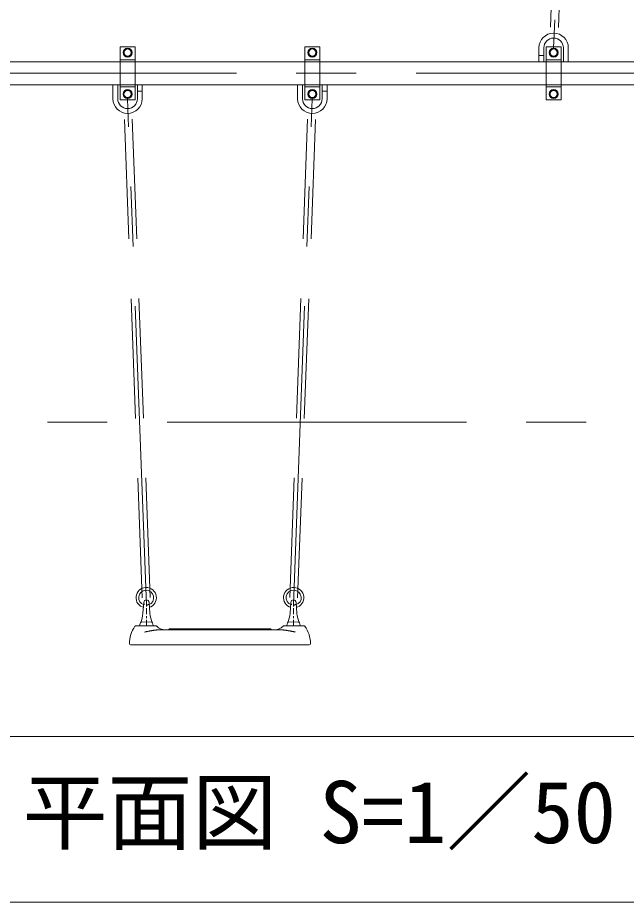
# Model space of a CAD drawing. Units: millimetres, scale not verified, with parts at other scales. Extents: x 0 to 420, y 0 to 297.
# Drawn here: x 64.22 to 96.51, y 171.29 to 218.22 of the extents above; entities that cross this region are included whole.
import ezdxf
from ezdxf.enums import TextEntityAlignment as Align

# ---------------------------------------------------------------- set-up
doc = ezdxf.new("R2010")
doc.units = ezdxf.units.MM
doc.header["$LTSCALE"] = 0.5
doc.linetypes.add('USER1', pattern=[50.8, 31.75, -6.35, 6.35, -6.35])
doc.linetypes.add('USER2', pattern=[19.05, 12.7, -6.35])
doc.layers.add('LY_5', color=2, linetype='Continuous', lineweight=18)
doc.styles.add('ＭＳ ゴシック', font='')
doc.styles.get('ＭＳ ゴシック').set_extended_font_data('MS Gothic')

# ---------------------------------------------------------------- blocks, each defined once
blk = doc.blocks.new('-005-MS_6')
at = {"color": 7, "linetype": 'USER1', "lineweight": 0}
for p, q in [((-195, 50), (-195, 119)), ((195, 50), (195, 119))]:
    blk.add_line(p, q, dxfattribs=at)
at = {"color": 7, "linetype": 'Continuous', "lineweight": 0}
for p, q in [((-201.98, 112.52), (-204.16, 83.49)), ((-188.02, 112.52), (-185.84, 83.49)), ((188.02, 112.52), (185.84, 83.49)), ((201.98, 112.52), (204.16, 83.49)), ((-223.71, 50), (-168.88, 50)), ((-183.25, 50), (-181.27, 50)), ((168.88, 50), (223.71, 50)), ((181.27, 50), (183.25, 50)), ((-199.64, 33.87), (-199.69, 33.86)), ((-198.67, 34.08), (-199.64, 33.87)), ((-197.69, 34.29), (-198.67, 34.08)), ((-196.72, 34.5), (-197.69, 34.29)), ((-195.74, 34.7), (-196.72, 34.5)), ((-194.77, 34.91), (-195.74, 34.7)), ((-193.79, 35.11), (-194.77, 34.91)), ((-192.82, 35.31), (-193.79, 35.11)), ((-191.84, 35.51), (-192.82, 35.31)), ((-190.86, 35.7), (-191.84, 35.51)), ((-189.89, 35.9), (-190.86, 35.7)), ((-188.92, 36.09), (-189.89, 35.9)), ((-187.94, 36.28), (-188.92, 36.09)), ((-186.97, 36.46), (-187.94, 36.28)), ((-185.99, 36.64), (-186.97, 36.46)), ((-185.02, 36.82), (-185.99, 36.64)), ((-184.04, 37), (-185.02, 36.82)), ((-183.06, 37.17), (-184.04, 37)), ((-182.09, 37.34), (-183.06, 37.17)), ((-181.34, 37.47), (-182.09, 37.34)), ((-180.6, 37.59), (-181.34, 37.47)), ((-179.86, 37.72), (-180.6, 37.59)), ((-179.12, 37.84), (-179.86, 37.72)), ((-178.37, 37.96), (-179.12, 37.84)), ((-177.63, 38.07), (-178.37, 37.96)), ((-176.89, 38.19), (-177.63, 38.07)), ((-176.15, 38.3), (-176.89, 38.19)), ((-175.4, 38.41), (-176.15, 38.3)), ((-174.66, 38.51), (-175.4, 38.41)), ((-173.92, 38.62), (-174.66, 38.51)), ((-173.18, 38.72), (-173.92, 38.62)), ((-172.44, 38.82), (-173.18, 38.72)), ((-171.7, 38.91), (-172.44, 38.82)), ((-170.96, 39.01), (-171.7, 38.91)), ((-170.23, 39.1), (-170.96, 39.01)), ((-169.49, 39.18), (-170.23, 39.1)), ((-168.75, 39.26), (-169.49, 39.18)), ((-168.08, 39.34), (-168.75, 39.26)), ((-167.4, 39.41), (-168.08, 39.34)), ((-166.53, 39.49), (-167.4, 39.41)), ((-165.65, 39.57), (-166.53, 39.49)), ((-164.78, 39.65), (-165.65, 39.57)), ((-163.91, 39.72), (-164.78, 39.65)), ((-163.04, 39.78), (-163.91, 39.72)), ((-162.17, 39.84), (-163.04, 39.78)), ((-161.3, 39.89), (-162.17, 39.84)), ((-160.44, 39.93), (-161.3, 39.89)), ((-159.57, 39.96), (-160.44, 39.93)), ((-158.71, 39.98), (-159.57, 39.96)), ((-157.85, 40), (-158.71, 39.98)), ((-156.99, 40), (-157.85, 40)), ((-156.99, 40), (156.99, 40)), ((-134.97, 41.67), (-135.22, 40.99)), ((-134.5, 42), (-129.48, 42)), ((-129.48, 42), (129.48, 42)), ((129.48, 42), (134.5, 42)), ((135.22, 40.99), (134.97, 41.67)), ((157.85, 39.99), (156.99, 40)), ((158.72, 39.98), (157.85, 39.99)), ((159.58, 39.96), (158.72, 39.98)), ((160.45, 39.93), (159.58, 39.96)), ((161.32, 39.88), (160.45, 39.93)), ((162.19, 39.84), (161.32, 39.88)), ((163.06, 39.78), (162.19, 39.84)), ((163.92, 39.72), (163.06, 39.78)), ((164.79, 39.65), (163.92, 39.72)), ((165.66, 39.57), (164.79, 39.65)), ((166.53, 39.49), (165.66, 39.57)), ((167.4, 39.41), (166.53, 39.49)), ((168.08, 39.34), (167.4, 39.41)), ((168.75, 39.26), (168.08, 39.34)), ((169.49, 39.18), (168.75, 39.26)), ((170.23, 39.1), (169.49, 39.18)), ((170.97, 39.01), (170.23, 39.1)), ((171.71, 38.91), (170.97, 39.01)), ((172.46, 38.82), (171.71, 38.91)), ((173.2, 38.72), (172.46, 38.82)), ((173.94, 38.62), (173.2, 38.72)), ((174.68, 38.51), (173.94, 38.62)), ((175.42, 38.41), (174.68, 38.51)), ((176.16, 38.3), (175.42, 38.41)), ((176.9, 38.18), (176.16, 38.3)), ((177.64, 38.07), (176.9, 38.18)), ((178.39, 37.95), (177.64, 38.07)), ((179.13, 37.84), (178.39, 37.95)), ((179.87, 37.72), (179.13, 37.84)), ((180.61, 37.59), (179.87, 37.72)), ((181.35, 37.47), (180.61, 37.59)), ((182.09, 37.34), (181.35, 37.47)), ((183.07, 37.17), (182.09, 37.34)), ((184.05, 37), (183.07, 37.17)), ((185.02, 36.82), (184.05, 37)), ((186, 36.64), (185.02, 36.82)), ((186.98, 36.46), (186, 36.64)), ((187.96, 36.27), (186.98, 36.46)), ((188.94, 36.08), (187.96, 36.27)), ((189.92, 35.89), (188.94, 36.08)), ((190.89, 35.7), (189.92, 35.89)), ((191.87, 35.5), (190.89, 35.7)), ((192.84, 35.31), (191.87, 35.5)), ((193.81, 35.11), (192.84, 35.31)), ((194.79, 34.91), (193.81, 35.11)), ((195.76, 34.7), (194.79, 34.91)), ((196.73, 34.5), (195.76, 34.7)), ((197.7, 34.29), (196.73, 34.5)), ((198.67, 34.08), (197.7, 34.29)), ((199.64, 33.87), (198.67, 34.08)), ((199.69, 33.86), (199.64, 33.87)), ((237, 0), (-237, 0))]:
    blk.add_line(p, q, dxfattribs=at)
at = {"color": 7, "linetype": 'Continuous', "lineweight": 18}
for p, q in [((-178.7, 50), (-211.3, 50)), ((-208.37, 60), (-195, 60.7)), ((-181.63, 60), (-195, 60.7)), ((178.7, 50), (211.3, 50)), ((181.63, 60), (195, 60.7)), ((208.37, 60), (195, 60.7))]:
    blk.add_line(p, q, dxfattribs=at)
at = {"color": 7, "linetype": 'Continuous', "lineweight": 0}
for centre, radius, start, end in [((-195, 112), 7, 4.29132, 175.70868), ((195, 112), 7, 4.29132, 175.70868), ((-273.96, 88.72), 70, 334.36621, 355.70868), ((-116.04, 88.72), 70, 184.29132, 205.63379), ((116.04, 88.72), 70, 334.36621, 355.70868), ((273.96, 88.72), 70, 184.29132, 205.63379), ((-160, 3), 80, 144.76558, 180), ((-223.71, 48), 2, 90, 144.76558), ((-195.76, 51.2), 16.74, 154.36621, 180), ((-194.24, 51.2), 16.74, 0, 24.97272), ((-168.88, 48), 2, 43.43254, 90), ((-145.64, 70), 30, 223.43254, 270), ((145.64, 70), 30, 270, 316.56746), ((168.88, 48), 2, 90, 136.56746), ((194.24, 51.2), 16.74, 155.02728, 180), ((195.76, 51.2), 16.74, 0, 25.63379), ((223.71, 48), 2, 35.23442, 90), ((160, 3), 80, 0, 35.23442), ((-136.63, 41.5), 1.5, 270, 340), ((-134.5, 41.5), 0.5, 90, 160), ((134.5, 41.5), 0.5, 20, 90), ((136.63, 41.5), 1.5, 200, 270), ((-237, 3), 3, 180, 270), ((237, 3), 3, 270, 0)]:
    blk.add_arc(centre, radius, start, end, dxfattribs=at)
at = {"color": 7, "linetype": 'USER2', "lineweight": 18}
for centre in [(-195, 112), (195, 112)]:
    blk.add_arc(centre, 7, 175.70868, 4.29132, dxfattribs=at)
at = {"color": 7, "linetype": 'Continuous', "lineweight": 18}
for centre, radius, start, end in [((-211.3, 51.2), 1.2, 180, 270), ((-208.22, 57), 3, 90, 155.02728), ((-181.78, 57), 3, 24.97272, 90), ((-178.7, 51.2), 1.2, 270, 0), ((178.7, 51.2), 1.2, 180, 270), ((181.78, 57), 3, 90, 155.02728), ((208.22, 57), 3, 24.97272, 90), ((211.3, 51.2), 1.2, 270, 0)]:
    blk.add_arc(centre, radius, start, end, dxfattribs=at)

msp = doc.modelspace()

# ---------------------------------------------------------------- linework, layer by layer
at = {"layer": 'LY_5', "color": 7, "linetype": 'USER1', "lineweight": 0}
for p, q in [((93.6545, 243.4856), (92.65, 216.6177)), ((59.95, 215.2677), (112.55, 215.2677)), ((71.0545, 187.0498), (70.05, 213.9177)), ((78.8455, 187.0498), (79.85, 213.9177)), ((46.75, 196.7677), (125.75, 196.7677))]:
    msp.add_line(p, q, dxfattribs=at)
at = {"layer": 'LY_5', "color": 7, "linetype": 'USER2', "lineweight": 0}
for p, q in [((93.4297, 243.0937), (92.4401, 216.6255)), ((93.8494, 243.078), (92.8599, 216.6098)), ((69.65, 215.8727), (70.45, 215.8727)), ((79.45, 215.8727), (80.25, 215.8727)), ((92.25, 215.8727), (93.05, 215.8727)), ((69.65, 214.6627), (70.45, 214.6627)), ((79.45, 214.6627), (80.25, 214.6627)), ((92.25, 214.6627), (93.05, 214.6627)), ((70.8297, 187.4417), (69.8401, 213.9098)), ((71.2494, 187.4574), (70.2599, 213.9255)), ((78.6506, 187.4574), (79.6401, 213.9255)), ((79.0703, 187.4417), (80.0599, 213.9098))]:
    msp.add_line(p, q, dxfattribs=at)
at = {"layer": 'LY_5'}
for p, q in [((69.65, 216.6677), (69.65, 213.8677)), ((69.65, 216.6677), (70.45, 216.6677)), ((70.0512, 216.5878), (69.8612, 216.4781)), ((69.8612, 216.4781), (69.8612, 216.2587)), ((70.2412, 216.4781), (70.0512, 216.5878)), ((70.2412, 216.2587), (70.2412, 216.4781)), ((70.45, 216.6677), (70.45, 213.8677)), ((79.45, 216.6677), (79.45, 213.8677)), ((79.45, 216.6677), (80.25, 216.6677)), ((79.8512, 216.5878), (79.6612, 216.4781)), ((79.6612, 216.4781), (79.6612, 216.2587)), ((80.0412, 216.4781), (79.8512, 216.5878)), ((80.0412, 216.2587), (80.0412, 216.4781)), ((80.25, 216.6677), (80.25, 213.8677)), ((91.87, 215.8727), (91.87, 216.6177)), ((92.13, 215.8727), (92.13, 216.6177)), ((92.25, 216.6677), (92.25, 213.8677)), ((92.25, 216.6677), (93.05, 216.6677)), ((92.6512, 216.5878), (92.4612, 216.4781)), ((92.4612, 216.4781), (92.4612, 216.2587)), ((92.8412, 216.4781), (92.6512, 216.5878)), ((92.8412, 216.2587), (92.8412, 216.4781)), ((93.05, 216.6677), (93.05, 213.8677)), ((93.17, 215.8727), (93.17, 216.6177)), ((93.43, 215.8727), (93.43, 216.6177)), ((69.6905, 215.9839), (70.4105, 215.9839)), ((69.8612, 216.2587), (70.0512, 216.149)), ((70.0512, 216.149), (70.2412, 216.2587)), ((79.4905, 215.9839), (80.2105, 215.9839)), ((79.6612, 216.2587), (79.8512, 216.149)), ((79.8512, 216.149), (80.0412, 216.2587)), ((92.13, 216.2177), (91.87, 216.2177)), ((92.2905, 215.9839), (93.0105, 215.9839)), ((92.4612, 216.2587), (92.6512, 216.149)), ((92.6512, 216.149), (92.8412, 216.2587)), ((69.27, 214.6627), (69.27, 213.9177)), ((69.53, 214.6627), (69.53, 213.9177)), ((69.69, 214.5514), (70.41, 214.5514)), ((70.57, 214.6627), (70.57, 213.9177)), ((70.83, 214.6627), (70.83, 213.9177)), ((79.07, 214.6627), (79.07, 213.9177)), ((79.33, 214.6627), (79.33, 213.9177)), ((79.49, 214.5514), (80.21, 214.5514)), ((80.37, 214.6627), (80.37, 213.9177)), ((80.63, 214.6627), (80.63, 213.9177)), ((92.29, 214.5514), (93.01, 214.5514)), ((70.05, 214.3866), (69.86, 214.2769)), ((69.86, 214.2769), (69.86, 214.0575)), ((69.86, 214.0575), (70.05, 213.9478)), ((70.24, 214.2769), (70.05, 214.3866)), ((70.05, 213.9478), (70.24, 214.0575)), ((70.24, 214.0575), (70.24, 214.2769)), ((70.57, 214.3177), (70.83, 214.3177)), ((79.85, 214.3866), (79.66, 214.2769)), ((79.66, 214.2769), (79.66, 214.0575)), ((79.66, 214.0575), (79.85, 213.9478)), ((80.04, 214.2769), (79.85, 214.3866)), ((79.85, 213.9478), (80.04, 214.0575)), ((80.04, 214.0575), (80.04, 214.2769)), ((80.37, 214.3177), (80.63, 214.3177)), ((92.65, 214.3866), (92.46, 214.2769)), ((92.46, 214.2769), (92.46, 214.0575)), ((92.46, 214.0575), (92.65, 213.9478)), ((92.84, 214.2769), (92.65, 214.3866)), ((92.65, 213.9478), (92.84, 214.0575)), ((92.84, 214.0575), (92.84, 214.2769)), ((69.65, 213.8677), (70.45, 213.8677)), ((79.45, 213.8677), (80.25, 213.8677)), ((92.25, 213.8677), (93.05, 213.8677))]:
    msp.add_line(p, q, dxfattribs=at)
at = {"layer": 'LY_5', "color": 7, "lineweight": 0}
for p, q in [((62.85, 215.8727), (69.65, 215.8727)), ((70.45, 215.8727), (79.45, 215.8727)), ((80.25, 215.8727), (92.25, 215.8727)), ((93.05, 215.8727), (102.05, 215.8727)), ((62.85, 214.6627), (69.65, 214.6627)), ((70.45, 214.6627), (79.45, 214.6627)), ((80.25, 214.6627), (92.25, 214.6627)), ((93.05, 214.6627), (102.05, 214.6627))]:
    msp.add_line(p, q, dxfattribs=at)
at = {"layer": 'LY_5', "color": 7}
for p, q in [((110.1296, 180.0886), (62.3296, 180.0886)), ((62.3296, 171.2886), (110.1296, 171.2886))]:
    msp.add_line(p, q, dxfattribs=at)
at = {"layer": 'LY_5'}
for centre, radius in [((70.0512, 216.3684), 0.24), ((70.0512, 216.3684), 0.19), ((79.8512, 216.3684), 0.24), ((79.8512, 216.3684), 0.19), ((92.6512, 216.3684), 0.24), ((92.6512, 216.3684), 0.19), ((70.05, 214.1672), 0.24), ((70.05, 214.1672), 0.19), ((79.85, 214.1672), 0.24), ((79.85, 214.1672), 0.19), ((92.65, 214.1672), 0.24), ((92.65, 214.1672), 0.19)]:
    msp.add_circle(centre, radius, dxfattribs=at)
for centre, radius, start, end in [((92.65, 216.6177), 0.78, 0, 180), ((92.65, 216.6177), 0.52, 0, 180), ((70.05, 213.9177), 0.78, 180, 0), ((70.05, 213.9177), 0.52, 180, 0), ((79.85, 213.9177), 0.78, 180, 0), ((79.85, 213.9177), 0.52, 180, 0)]:
    msp.add_arc(centre, radius, start, end, dxfattribs=at)
at = {"layer": 'LY_5', "color": 7, "lineweight": 0}
for centre, radius, start, end in [((71.0395, 187.4495), 0.54, 92.14107, 256.17924), ((71.0395, 187.4495), 0.4, 92.14107, 252.8573), ((71.0395, 187.4495), 0.54, 286.07159, 92.14107), ((71.0395, 187.4495), 0.4, 290.22522, 92.14107), ((78.8605, 187.4495), 0.54, 87.85894, 253.92842), ((78.8605, 187.4495), 0.4, 87.85894, 249.77479), ((78.8605, 187.4495), 0.4, 287.14271, 87.85894), ((78.8605, 187.4495), 0.54, 283.82077, 87.85894)]:
    msp.add_arc(centre, radius, start, end, dxfattribs=at)

# ---------------------------------------------------------------- block references
at = {"layer": 'LY_5', "xscale": 0.02, "yscale": 0.02}
msp.add_blockref('-005-MS_6', (74.95, 184.9497), dxfattribs=at)

# ---------------------------------------------------------------- texts
at = {"layer": 'LY_5', "color": 7, "style": 'ＭＳ ゴシック'}
msp.add_text('平面図 S=1／50', height=3.299, dxfattribs=at).set_placement((64.4872, 173.4386), align=Align.BOTTOM_LEFT)

doc.saveas('drawing.dxf')
